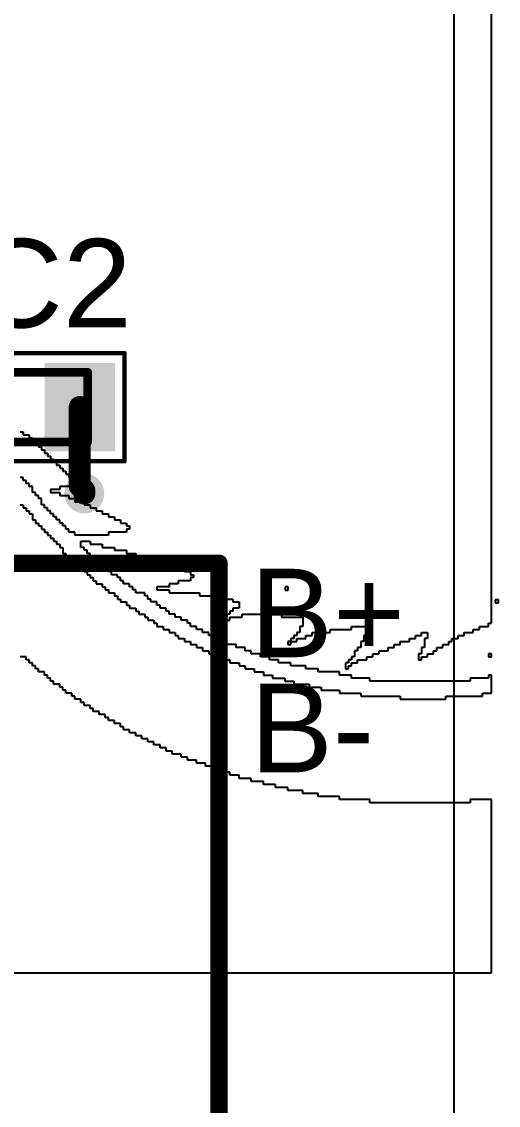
# Model space of a CAD drawing. Header units: inches. Extents: x -0.1 to 45, y 0.5 to 34.4.
# Drawn here: x 39.54 to 45.01, y 6.77 to 19.21 of the extents above; entities that cross this region are included whole.
import ezdxf

# ---------------------------------------------------------------- set-up
doc = ezdxf.new("R2010")
doc.units = ezdxf.units.IN
doc.styles.add('Arial', font='', dxfattribs={"height": 0.2})
doc.styles.get('Arial').set_extended_font_data('Arial')

# ---------------------------------------------------------------- blocks, each defined once
blk = doc.blocks.new('B2BXHAGU_64')
for color, points in [(216, [(-0.788, 0.788), (0.788, 0.788), (0.788, -0.788), (-0.788, -0.788)]), (6, [(-0.788, 0.788), (0.788, 0.788), (0.788, -0.788), (-0.788, -0.788)]), (9, [(-0.75, 0.75), (0.75, 0.75), (0.75, -0.75), (-0.75, -0.75)]), (1, [(-0.75, 0.75), (0.75, 0.75), (0.75, -0.75), (-0.75, -0.75)]), (5, [(-0.75, 0.75), (0.75, 0.75), (0.75, -0.75), (-0.75, -0.75)])]:
    blk.add_hatch(color=color).paths.add_polyline_path(points)
h = blk.add_hatch(color=216)
edge = h.paths.add_edge_path()
edge.add_arc((2.5, 0), 0.788, 0, 360)
h = blk.add_hatch(color=6)
edge = h.paths.add_edge_path()
edge.add_arc((2.5, 0), 0.788, 0, 360)
h = blk.add_hatch(color=9)
edge = h.paths.add_edge_path()
edge.add_arc((2.5, 0), 0.75, 0, 360)
h = blk.add_hatch(color=1)
edge = h.paths.add_edge_path()
edge.add_arc((2.5, 0), 0.75, 0, 360)
h = blk.add_hatch(color=5)
edge = h.paths.add_edge_path()
edge.add_arc((2.5, 0), 0.75, 0, 360)
h = blk.add_hatch(color=156)
edge = h.paths.add_edge_path()
edge.add_arc((0, 0), 0.5, 0, 360)
h = blk.add_hatch(color=156)
edge = h.paths.add_edge_path()
edge.add_arc((2.5, 0), 0.5, 0, 360)
for points in [[(-2.45, -2.35, 0.2, 0.2, 0), (-2.45, 3.4, 0.2, 0.2, 0)], [(4.95, 3.4, 0.2, 0.2, 0), (-2.45, 3.4, 0.2, 0.2, 0)], [(4.95, -2.35, 0.2, 0.2, 0), (4.95, 3.4, 0.2, 0.2, 0)], [(-2.45, -2.35, 0.1, 0.1, 0), (-2.45, 3.4, 0.1, 0.1, 0)], [(4.95, 3.4, 0.1, 0.1, 0), (-2.45, 3.4, 0.1, 0.1, 0)], [(4.95, -2.35, 0.1, 0.1, 0), (4.95, 3.4, 0.1, 0.1, 0)], [(4.95, -2.35, 0.2, 0.2, 0), (-2.45, -2.35, 0.2, 0.2, 0)], [(4.95, -2.35, 0.1, 0.1, 0), (-2.45, -2.35, 0.1, 0.1, 0)]]:
    blk.add_lwpolyline(points, format="xyseb")
for points in [[(-2.5, 3.4, 0.1, 0.1, 1), (-2.4, 3.4, 0.1, 0.1, 1)], [(-2.5, 3.4, 0.1, 0.1, 1), (-2.4, 3.4, 0.1, 0.1, 1)], [(4.9, 3.4, 0.1, 0.1, 1), (5, 3.4, 0.1, 0.1, 1)], [(4.9, 3.4, 0.1, 0.1, 1), (5, 3.4, 0.1, 0.1, 1)], [(-2.475, 3.4, 0.05, 0.05, 1), (-2.425, 3.4, 0.05, 0.05, 1)], [(-2.475, 3.4, 0.05, 0.05, 1), (-2.425, 3.4, 0.05, 0.05, 1)], [(4.925, 3.4, 0.05, 0.05, 1), (4.975, 3.4, 0.05, 0.05, 1)], [(4.925, 3.4, 0.05, 0.05, 1), (4.975, 3.4, 0.05, 0.05, 1)], [(-3.048, 0, 0.254, 0.254, 1), (-3.302, 0, 0.254, 0.254, 1)], [(-3.365, 0, 0.127, 0.127, 1), (-3.238, 0, 0.127, 0.127, 1)], [(-3.111, 0, 0.127, 0.127, 1), (-2.984, 0, 0.127, 0.127, 1)], [(-2.5, -2.35, 0.1, 0.1, 1), (-2.4, -2.35, 0.1, 0.1, 1)], [(-2.5, -2.35, 0.1, 0.1, 1), (-2.4, -2.35, 0.1, 0.1, 1)], [(-2.475, -2.35, 0.05, 0.05, 1), (-2.425, -2.35, 0.05, 0.05, 1)], [(-2.475, -2.35, 0.05, 0.05, 1), (-2.425, -2.35, 0.05, 0.05, 1)], [(4.9, -2.35, 0.1, 0.1, 1), (5, -2.35, 0.1, 0.1, 1)], [(4.9, -2.35, 0.1, 0.1, 1), (5, -2.35, 0.1, 0.1, 1)], [(4.925, -2.35, 0.05, 0.05, 1), (4.975, -2.35, 0.05, 0.05, 1)], [(4.925, -2.35, 0.05, 0.05, 1), (4.975, -2.35, 0.05, 0.05, 1)]]:
    blk.add_lwpolyline(points, format="xyseb", close=True)
blk = doc.blocks.new('CAPC1608X90N_77')
for color, points in [(216, [(-1.113, -0.508), (-1.113, 0.508), (-0.307, 0.508), (-0.307, -0.508)]), (216, [(0.307, -0.508), (0.307, 0.508), (1.113, 0.508), (1.113, -0.508)]), (8, [(-1.075, -0.47), (-1.075, 0.47), (-0.345, 0.47), (-0.345, -0.47)]), (1, [(-1.075, -0.47), (-1.075, 0.47), (-0.345, 0.47), (-0.345, -0.47)]), (8, [(0.345, -0.47), (0.345, 0.47), (1.075, 0.47), (1.075, -0.47)]), (1, [(0.345, -0.47), (0.345, 0.47), (1.075, 0.47), (1.075, -0.47)])]:
    blk.add_hatch(color=color).paths.add_polyline_path(points)
for points in [[(1.225, 0.62, 0.05, 0.05, 0), (-1.225, 0.62, 0.05, 0.05, 0)], [(-1.225, 0.62, 0.05, 0.05, 0), (-1.225, -0.62, 0.05, 0.05, 0)], [(1.225, 0.62, 0.05, 0.05, 0), (1.225, -0.62, 0.05, 0.05, 0)], [(-0.8, 0.4, 0.1, 0.1, 0), (-0.8, -0.4, 0.1, 0.1, 0)], [(0.8, 0.4, 0.1, 0.1, 0), (-0.8, 0.4, 0.1, 0.1, 0)], [(0.8, 0.4, 0.1, 0.1, 0), (0.8, -0.4, 0.1, 0.1, 0)], [(0.8, -0.4, 0.1, 0.1, 0), (-0.8, -0.4, 0.1, 0.1, 0)], [(1.225, -0.62, 0.05, 0.05, 0), (-1.225, -0.62, 0.05, 0.05, 0)]]:
    blk.add_lwpolyline(points, format="xyseb")
for points in [[(-1.237, 0.62, 0.025, 0.025, 1), (-1.212, 0.62, 0.025, 0.025, 1)], [(-1.237, 0.62, 0.025, 0.025, 1), (-1.212, 0.62, 0.025, 0.025, 1)], [(1.212, 0.62, 0.025, 0.025, 1), (1.237, 0.62, 0.025, 0.025, 1)], [(1.212, 0.62, 0.025, 0.025, 1), (1.237, 0.62, 0.025, 0.025, 1)], [(-0.825, 0.4, 0.05, 0.05, 1), (-0.775, 0.4, 0.05, 0.05, 1)], [(-0.825, 0.4, 0.05, 0.05, 1), (-0.775, 0.4, 0.05, 0.05, 1)], [(0.775, 0.4, 0.05, 0.05, 1), (0.825, 0.4, 0.05, 0.05, 1)], [(0.775, 0.4, 0.05, 0.05, 1), (0.825, 0.4, 0.05, 0.05, 1)], [(-0.825, -0.4, 0.05, 0.05, 1), (-0.775, -0.4, 0.05, 0.05, 1)], [(-0.825, -0.4, 0.05, 0.05, 1), (-0.775, -0.4, 0.05, 0.05, 1)], [(0.775, -0.4, 0.05, 0.05, 1), (0.825, -0.4, 0.05, 0.05, 1)], [(0.775, -0.4, 0.05, 0.05, 1), (0.825, -0.4, 0.05, 0.05, 1)], [(-1.237, -0.62, 0.025, 0.025, 1), (-1.212, -0.62, 0.025, 0.025, 1)], [(-1.237, -0.62, 0.025, 0.025, 1), (-1.212, -0.62, 0.025, 0.025, 1)], [(1.212, -0.62, 0.025, 0.025, 1), (1.237, -0.62, 0.025, 0.025, 1)], [(1.212, -0.62, 0.025, 0.025, 1), (1.237, -0.62, 0.025, 0.025, 1)]]:
    blk.add_lwpolyline(points, format="xyseb", close=True)
at = {"style": 'Arial'}
blk.add_text('C2', height=1.016, rotation=180, dxfattribs=at).set_placement((0.508, -0.914))

msp = doc.modelspace()

# ---------------------------------------------------------------- hatches: boundary and pattern name
h = msp.add_hatch(color=216)
edge = h.paths.add_edge_path()
edge.add_arc((40.259, 13.792), 0.229, 0, 360)
h = msp.add_hatch(color=6)
edge = h.paths.add_edge_path()
edge.add_arc((40.259, 13.792), 0.229, 0, 360)
h = msp.add_hatch(color=1)
edge = h.paths.add_edge_path()
edge.add_arc((40.259, 13.792), 0.191, 0, 360)
h = msp.add_hatch(color=5)
edge = h.paths.add_edge_path()
edge.add_arc((40.259, 13.792), 0.191, 0, 360)
h = msp.add_hatch(color=16)
edge = h.paths.add_edge_path()
edge.add_arc((40.259, 13.792), 0.127, 0, 360)

# ---------------------------------------------------------------- linework, layer by layer
for p, q in [((44.5, 34.4), (44.5, 0.5)), ((44.93, 12.302), (44.93, 26.291)), ((39.523, 14.5), (39.558, 14.5)), ((39.558, 14.5), (39.558, 14.465)), ((39.558, 14.465), (39.628, 14.465)), ((39.628, 14.465), (39.628, 14.43)), ((39.628, 14.43), (39.663, 14.43)), ((39.663, 14.43), (39.663, 14.395)), ((39.663, 14.395), (39.698, 14.395)), ((39.698, 14.395), (39.698, 14.36)), ((39.698, 14.36), (39.733, 14.36)), ((39.733, 14.36), (39.733, 14.326)), ((39.733, 14.326), (39.767, 14.326)), ((39.767, 14.326), (39.767, 14.291)), ((39.767, 14.291), (39.802, 14.291)), ((39.802, 14.291), (39.802, 14.256)), ((39.802, 14.256), (39.837, 14.256)), ((39.837, 14.256), (39.837, 14.221)), ((39.837, 14.221), (39.872, 14.221)), ((39.872, 14.221), (39.872, 14.186)), ((39.872, 14.186), (39.907, 14.186)), ((39.907, 14.186), (39.907, 14.151)), ((39.907, 14.151), (39.942, 14.151)), ((39.942, 14.151), (39.942, 14.116)), ((39.942, 14.116), (39.977, 14.116)), ((39.977, 14.116), (39.977, 14.081)), ((39.977, 14.081), (40.012, 14.081)), ((40.012, 14.081), (40.012, 14.047)), ((39.558, 13.977), (39.523, 13.977)), ((39.558, 13.942), (39.558, 13.977)), ((39.593, 13.942), (39.558, 13.942)), ((39.593, 13.907), (39.593, 13.942)), ((40.012, 14.047), (40.047, 14.047)), ((40.047, 14.047), (40.047, 14.012)), ((40.047, 14.012), (40.081, 14.012)), ((40.081, 14.012), (40.081, 13.977)), ((40.081, 13.977), (40.116, 13.977)), ((40.116, 13.977), (40.116, 13.872)), ((39.628, 13.907), (39.593, 13.907)), ((39.628, 13.872), (39.628, 13.907)), ((39.663, 13.872), (39.628, 13.872)), ((39.663, 13.802), (39.663, 13.872)), ((39.977, 13.837), (39.872, 13.837)), ((39.872, 13.837), (39.872, 13.802)), ((40.116, 13.872), (39.977, 13.872)), ((39.977, 13.872), (39.977, 13.837)), ((39.698, 13.802), (39.663, 13.802)), ((39.698, 13.767), (39.698, 13.802)), ((39.733, 13.767), (39.698, 13.767)), ((39.733, 13.733), (39.733, 13.767)), ((39.767, 13.733), (39.733, 13.733)), ((39.767, 13.663), (39.767, 13.733)), ((39.872, 13.802), (39.977, 13.802)), ((39.977, 13.802), (39.977, 13.767)), ((39.977, 13.767), (40.081, 13.767)), ((40.081, 13.767), (40.081, 13.733)), ((40.081, 13.733), (40.151, 13.733)), ((40.151, 13.733), (40.151, 13.698)), ((40.151, 13.698), (40.256, 13.698)), ((40.256, 13.698), (40.256, 13.663)), ((39.523, 13.663), (39.558, 13.663)), ((39.558, 13.663), (39.558, 13.628)), ((39.558, 13.628), (39.593, 13.628)), ((39.593, 13.628), (39.593, 13.593)), ((39.593, 13.593), (39.628, 13.593)), ((39.628, 13.593), (39.628, 13.558)), ((39.628, 13.558), (39.663, 13.558)), ((39.663, 13.558), (39.663, 13.488)), ((39.802, 13.663), (39.767, 13.663)), ((39.802, 13.628), (39.802, 13.663)), ((39.837, 13.628), (39.802, 13.628)), ((39.837, 13.593), (39.837, 13.628)), ((39.872, 13.593), (39.837, 13.593)), ((39.872, 13.558), (39.872, 13.593)), ((39.907, 13.558), (39.872, 13.558)), ((39.907, 13.523), (39.907, 13.558)), ((40.256, 13.663), (40.326, 13.663)), ((40.326, 13.663), (40.326, 13.628)), ((40.326, 13.628), (40.395, 13.628)), ((40.395, 13.628), (40.395, 13.593)), ((40.395, 13.593), (40.465, 13.593)), ((40.465, 13.593), (40.465, 13.558)), ((40.465, 13.558), (40.535, 13.558)), ((40.535, 13.558), (40.535, 13.523)), ((39.663, 13.488), (39.698, 13.488)), ((39.698, 13.488), (39.698, 13.453)), ((39.698, 13.453), (39.733, 13.453)), ((39.733, 13.453), (39.733, 13.419)), ((39.942, 13.523), (39.907, 13.523)), ((39.942, 13.488), (39.942, 13.523)), ((39.977, 13.488), (39.942, 13.488)), ((39.977, 13.453), (39.977, 13.488)), ((40.012, 13.453), (39.977, 13.453)), ((40.012, 13.419), (40.012, 13.453)), ((40.535, 13.523), (40.605, 13.523)), ((40.605, 13.523), (40.605, 13.488)), ((40.605, 13.488), (40.674, 13.488)), ((40.674, 13.488), (40.674, 13.453)), ((40.674, 13.453), (40.744, 13.453)), ((40.744, 13.453), (40.744, 13.419)), ((39.733, 13.419), (39.767, 13.419)), ((39.767, 13.419), (39.767, 13.384)), ((39.767, 13.384), (39.802, 13.384)), ((39.802, 13.384), (39.802, 13.349)), ((39.802, 13.349), (39.837, 13.349)), ((39.837, 13.349), (39.837, 13.314)), ((39.837, 13.314), (39.872, 13.314)), ((39.872, 13.314), (39.872, 13.279)), ((40.047, 13.419), (40.012, 13.419)), ((40.047, 13.384), (40.047, 13.419)), ((40.081, 13.384), (40.047, 13.384)), ((40.081, 13.349), (40.081, 13.384)), ((40.151, 13.349), (40.081, 13.349)), ((40.151, 13.314), (40.151, 13.349)), ((40.535, 13.314), (40.151, 13.314)), ((40.744, 13.349), (40.535, 13.349)), ((40.535, 13.349), (40.535, 13.314)), ((40.744, 13.419), (40.779, 13.419)), ((40.779, 13.384), (40.744, 13.384)), ((40.744, 13.384), (40.744, 13.349)), ((40.779, 13.419), (40.779, 13.384)), ((39.872, 13.279), (39.907, 13.279)), ((39.907, 13.279), (39.907, 13.244)), ((39.907, 13.244), (39.942, 13.244)), ((39.942, 13.244), (39.942, 13.209)), ((39.942, 13.209), (39.977, 13.209)), ((39.977, 13.209), (39.977, 13.174)), ((40.221, 13.174), (40.221, 13.244)), ((40.221, 13.244), (40.326, 13.244)), ((40.326, 13.244), (40.326, 13.209)), ((40.326, 13.209), (40.465, 13.209)), ((40.465, 13.209), (40.465, 13.174)), ((39.977, 13.174), (40.012, 13.174)), ((40.012, 13.174), (40.012, 13.105)), ((40.012, 13.105), (40.047, 13.105)), ((40.047, 13.105), (40.047, 13.07)), ((40.047, 13.07), (40.116, 13.07)), ((40.116, 13.07), (40.116, 13.035)), ((40.256, 13.174), (40.221, 13.174)), ((40.256, 13.14), (40.256, 13.174)), ((40.291, 13.14), (40.256, 13.14)), ((40.291, 13.105), (40.291, 13.14)), ((40.326, 13.105), (40.291, 13.105)), ((40.326, 13.07), (40.326, 13.105)), ((40.36, 13.07), (40.326, 13.07)), ((40.36, 13.035), (40.36, 13.07)), ((40.465, 13.174), (40.605, 13.174)), ((40.605, 13.174), (40.605, 13.14)), ((40.605, 13.14), (40.744, 13.14)), ((40.744, 13.14), (40.744, 13.105)), ((40.744, 13.105), (40.849, 13.105)), ((40.849, 13.105), (40.849, 13.07)), ((40.849, 13.07), (40.988, 13.07)), ((40.988, 13.07), (40.988, 13.035)), ((40.116, 13.035), (40.151, 13.035)), ((40.151, 13.035), (40.151, 13)), ((40.151, 13), (40.186, 13)), ((40.186, 13), (40.186, 12.965)), ((40.186, 12.965), (40.221, 12.965)), ((40.221, 12.965), (40.221, 12.93)), ((40.43, 13.035), (40.36, 13.035)), ((40.43, 13), (40.43, 13.035)), ((40.465, 13), (40.43, 13)), ((40.465, 12.965), (40.465, 13)), ((40.5, 12.965), (40.465, 12.965)), ((40.5, 12.93), (40.5, 12.965)), ((40.988, 13.035), (41.093, 13.035)), ((41.093, 13.035), (41.093, 13)), ((41.093, 13), (41.198, 13)), ((41.198, 13), (41.198, 12.965)), ((41.198, 12.965), (41.302, 12.965)), ((41.302, 12.965), (41.302, 12.93)), ((40.221, 12.93), (40.256, 12.93)), ((40.256, 12.93), (40.256, 12.895)), ((40.256, 12.895), (40.291, 12.895)), ((40.291, 12.895), (40.291, 12.86)), ((40.291, 12.86), (40.326, 12.86)), ((40.326, 12.86), (40.326, 12.826)), ((40.326, 12.826), (40.36, 12.826)), ((40.36, 12.826), (40.36, 12.791)), ((40.535, 12.93), (40.5, 12.93)), ((40.535, 12.895), (40.535, 12.93)), ((40.57, 12.895), (40.535, 12.895)), ((40.57, 12.86), (40.57, 12.895)), ((40.64, 12.86), (40.57, 12.86)), ((40.64, 12.826), (40.64, 12.86)), ((40.674, 12.826), (40.64, 12.826)), ((40.674, 12.791), (40.674, 12.826)), ((41.302, 12.93), (41.407, 12.93)), ((41.407, 12.93), (41.407, 12.895)), ((41.407, 12.895), (41.477, 12.895)), ((41.477, 12.895), (41.477, 12.86)), ((41.477, 12.86), (41.512, 12.86)), ((41.512, 12.826), (41.477, 12.826)), ((41.477, 12.826), (41.477, 12.791)), ((41.512, 12.86), (41.512, 12.826)), ((40.36, 12.791), (40.395, 12.791)), ((40.395, 12.791), (40.395, 12.756)), ((40.395, 12.756), (40.465, 12.756)), ((40.465, 12.756), (40.465, 12.721)), ((40.465, 12.721), (40.5, 12.721)), ((40.5, 12.721), (40.5, 12.686)), ((40.5, 12.686), (40.535, 12.686)), ((40.535, 12.686), (40.535, 12.651)), ((40.709, 12.791), (40.674, 12.791)), ((40.709, 12.756), (40.709, 12.791)), ((40.779, 12.756), (40.709, 12.756)), ((40.779, 12.721), (40.779, 12.756)), ((40.814, 12.721), (40.779, 12.721)), ((40.814, 12.686), (40.814, 12.721)), ((40.849, 12.686), (40.814, 12.686)), ((40.849, 12.651), (40.849, 12.686)), ((41.233, 12.721), (41.093, 12.721)), ((41.093, 12.721), (41.093, 12.686)), ((41.093, 12.686), (41.233, 12.686)), ((41.337, 12.756), (41.233, 12.756)), ((41.233, 12.756), (41.233, 12.721)), ((41.233, 12.686), (41.233, 12.651)), ((41.477, 12.791), (41.337, 12.791)), ((41.337, 12.791), (41.337, 12.756)), ((42.598, 12.719), (42.562, 12.719)), ((42.562, 12.719), (42.562, 12.682)), ((42.598, 12.682), (42.598, 12.719)), ((40.535, 12.651), (40.605, 12.651)), ((40.605, 12.651), (40.605, 12.616)), ((40.605, 12.616), (40.64, 12.616)), ((40.64, 12.616), (40.64, 12.581)), ((40.64, 12.581), (40.674, 12.581)), ((40.674, 12.581), (40.674, 12.547)), ((40.953, 12.651), (40.849, 12.651)), ((40.953, 12.616), (40.953, 12.651)), ((40.988, 12.616), (40.953, 12.616)), ((40.988, 12.581), (40.988, 12.616)), ((41.023, 12.581), (40.988, 12.581)), ((41.023, 12.547), (41.023, 12.581)), ((41.233, 12.651), (41.581, 12.651)), ((41.581, 12.651), (41.581, 12.616)), ((41.581, 12.616), (41.756, 12.616)), ((41.756, 12.616), (41.756, 12.581)), ((41.756, 12.581), (41.965, 12.581)), ((41.965, 12.581), (41.965, 12.547)), ((42.562, 12.682), (42.598, 12.682)), ((44.972, 12.573), (44.972, 12.536)), ((45.009, 12.573), (44.972, 12.573)), ((45.009, 12.536), (45.009, 12.573)), ((40.674, 12.547), (40.744, 12.547)), ((40.744, 12.547), (40.744, 12.512)), ((40.744, 12.512), (40.779, 12.512)), ((40.779, 12.512), (40.779, 12.477)), ((40.779, 12.477), (40.849, 12.477)), ((40.849, 12.477), (40.849, 12.442)), ((40.849, 12.442), (40.884, 12.442)), ((40.884, 12.442), (40.884, 12.407)), ((41.093, 12.547), (41.023, 12.547)), ((41.093, 12.512), (41.093, 12.547)), ((41.128, 12.512), (41.093, 12.512)), ((41.128, 12.477), (41.128, 12.512)), ((41.198, 12.477), (41.128, 12.477)), ((41.198, 12.442), (41.198, 12.477)), ((41.233, 12.442), (41.198, 12.442)), ((41.233, 12.407), (41.233, 12.442)), ((41.965, 12.442), (41.93, 12.442)), ((41.93, 12.442), (41.93, 12.407)), ((41.965, 12.547), (42.035, 12.547)), ((42.035, 12.477), (41.965, 12.477)), ((41.965, 12.477), (41.965, 12.442)), ((42.035, 12.547), (42.035, 12.477)), ((44.972, 12.536), (45.009, 12.536)), ((40.884, 12.407), (40.953, 12.407)), ((40.953, 12.407), (40.953, 12.372)), ((40.953, 12.372), (40.988, 12.372)), ((40.988, 12.372), (40.988, 12.337)), ((40.988, 12.337), (41.058, 12.337)), ((41.058, 12.337), (41.058, 12.302)), ((41.302, 12.407), (41.233, 12.407)), ((41.302, 12.372), (41.302, 12.407)), ((41.372, 12.372), (41.302, 12.372)), ((41.372, 12.337), (41.372, 12.372)), ((41.442, 12.337), (41.372, 12.337)), ((41.442, 12.302), (41.442, 12.337)), ((41.895, 12.372), (41.86, 12.372)), ((41.86, 12.372), (41.86, 12.337)), ((41.86, 12.337), (41.93, 12.337)), ((41.93, 12.407), (41.895, 12.407)), ((41.895, 12.407), (41.895, 12.372)), ((41.93, 12.337), (41.93, 12.372)), ((41.93, 12.372), (42.07, 12.372)), ((42.07, 12.372), (42.07, 12.407)), ((42.07, 12.407), (42.523, 12.407)), ((42.523, 12.407), (42.523, 12.372)), ((42.523, 12.372), (42.767, 12.372)), ((42.767, 12.372), (42.767, 12.267)), ((41.058, 12.302), (41.093, 12.302)), ((41.093, 12.302), (41.093, 12.267)), ((41.093, 12.267), (41.163, 12.267)), ((41.163, 12.267), (41.163, 12.233)), ((41.163, 12.233), (41.233, 12.233)), ((41.233, 12.233), (41.233, 12.198)), ((41.233, 12.198), (41.302, 12.198)), ((41.302, 12.198), (41.302, 12.163)), ((41.477, 12.302), (41.442, 12.302)), ((41.477, 12.267), (41.477, 12.302)), ((41.547, 12.267), (41.477, 12.267)), ((41.547, 12.233), (41.547, 12.267)), ((41.616, 12.233), (41.547, 12.233)), ((41.616, 12.198), (41.616, 12.233)), ((41.686, 12.198), (41.616, 12.198)), ((41.686, 12.163), (41.686, 12.198)), ((42.733, 12.198), (42.698, 12.198)), ((42.698, 12.198), (42.698, 12.163)), ((42.767, 12.267), (42.733, 12.267)), ((42.733, 12.267), (42.733, 12.198)), ((42.872, 12.163), (42.872, 12.198)), ((42.872, 12.198), (43.081, 12.198)), ((43.081, 12.198), (43.081, 12.233)), ((43.081, 12.233), (43.326, 12.233)), ((43.326, 12.233), (43.326, 12.267)), ((43.326, 12.267), (43.535, 12.267)), ((43.535, 12.233), (43.5, 12.233)), ((43.5, 12.233), (43.5, 12.163)), ((43.535, 12.267), (43.535, 12.233)), ((44.128, 12.163), (44.128, 12.198)), ((44.128, 12.198), (44.198, 12.198)), ((44.198, 12.198), (44.198, 12.128)), ((44.616, 12.163), (44.616, 12.198)), ((44.616, 12.198), (44.721, 12.198)), ((44.721, 12.198), (44.721, 12.233)), ((44.721, 12.233), (44.791, 12.233)), ((44.791, 12.233), (44.791, 12.267)), ((44.791, 12.267), (44.895, 12.267)), ((44.895, 12.267), (44.895, 12.302)), ((44.895, 12.302), (44.93, 12.302)), ((41.302, 12.163), (41.337, 12.163)), ((41.337, 12.163), (41.337, 12.128)), ((41.337, 12.128), (41.407, 12.128)), ((41.407, 12.128), (41.407, 12.093)), ((41.407, 12.093), (41.477, 12.093)), ((41.477, 12.093), (41.477, 12.058)), ((41.756, 12.163), (41.686, 12.163)), ((41.756, 12.128), (41.756, 12.163)), ((41.826, 12.128), (41.756, 12.128)), ((41.826, 12.093), (41.826, 12.128)), ((41.895, 12.093), (41.826, 12.093)), ((41.895, 12.058), (41.895, 12.093)), ((42.628, 12.093), (42.593, 12.093)), ((42.593, 12.093), (42.593, 12.058)), ((42.663, 12.128), (42.628, 12.128)), ((42.628, 12.128), (42.628, 12.093)), ((42.628, 12.058), (42.628, 12.093)), ((42.628, 12.093), (42.698, 12.093)), ((42.698, 12.163), (42.663, 12.163)), ((42.663, 12.163), (42.663, 12.128)), ((42.698, 12.093), (42.698, 12.128)), ((42.698, 12.128), (42.802, 12.128)), ((42.802, 12.128), (42.802, 12.163)), ((42.802, 12.163), (42.872, 12.163)), ((43.465, 12.093), (43.43, 12.093)), ((43.43, 12.093), (43.43, 12.023)), ((43.5, 12.163), (43.465, 12.163)), ((43.465, 12.163), (43.465, 12.093)), ((43.884, 12.058), (43.884, 12.093)), ((43.884, 12.093), (43.988, 12.093)), ((43.988, 12.093), (43.988, 12.128)), ((43.988, 12.128), (44.058, 12.128)), ((44.058, 12.128), (44.058, 12.163)), ((44.058, 12.163), (44.128, 12.163)), ((44.198, 12.128), (44.163, 12.128)), ((44.163, 12.128), (44.163, 12.023)), ((44.442, 12.058), (44.442, 12.093)), ((44.442, 12.093), (44.477, 12.093)), ((44.477, 12.093), (44.477, 12.128)), ((44.477, 12.128), (44.547, 12.128)), ((44.547, 12.128), (44.547, 12.163)), ((44.547, 12.163), (44.616, 12.163)), ((41.477, 12.058), (41.547, 12.058)), ((41.547, 12.058), (41.547, 12.023)), ((41.547, 12.023), (41.616, 12.023)), ((41.616, 12.023), (41.616, 11.988)), ((41.616, 11.988), (41.686, 11.988)), ((41.686, 11.988), (41.686, 11.953)), ((41.686, 11.953), (41.756, 11.953)), ((41.756, 11.953), (41.756, 11.919)), ((42, 12.058), (41.895, 12.058)), ((42, 12.023), (42, 12.058)), ((42.105, 12.023), (42, 12.023)), ((42.105, 11.988), (42.105, 12.023)), ((42.174, 11.988), (42.105, 11.988)), ((42.174, 11.953), (42.174, 11.988)), ((42.279, 11.953), (42.174, 11.953)), ((42.279, 11.919), (42.279, 11.953)), ((42.593, 12.058), (42.628, 12.058)), ((43.395, 11.988), (43.36, 11.988)), ((43.36, 11.988), (43.36, 11.919)), ((43.43, 12.023), (43.395, 12.023)), ((43.395, 12.023), (43.395, 11.988)), ((43.57, 11.919), (43.57, 11.953)), ((43.57, 11.953), (43.64, 11.953)), ((43.64, 11.953), (43.64, 11.988)), ((43.64, 11.988), (43.744, 11.988)), ((43.744, 11.988), (43.744, 12.023)), ((43.744, 12.023), (43.814, 12.023)), ((43.814, 12.023), (43.814, 12.058)), ((43.814, 12.058), (43.884, 12.058)), ((44.128, 11.953), (44.093, 11.953)), ((44.093, 11.953), (44.093, 11.884)), ((44.163, 12.023), (44.128, 12.023)), ((44.128, 12.023), (44.128, 11.953)), ((44.198, 11.919), (44.198, 11.953)), ((44.198, 11.953), (44.267, 11.953)), ((44.267, 11.953), (44.267, 11.988)), ((44.267, 11.988), (44.302, 11.988)), ((44.302, 11.988), (44.302, 12.023)), ((44.302, 12.023), (44.372, 12.023)), ((44.372, 12.023), (44.372, 12.058)), ((44.372, 12.058), (44.442, 12.058)), ((44.895, 11.953), (44.895, 11.919)), ((44.93, 11.953), (44.895, 11.953)), ((44.93, 11.919), (44.93, 11.953)), ((39.593, 11.919), (39.523, 11.919)), ((39.593, 11.884), (39.593, 11.919)), ((39.628, 11.884), (39.593, 11.884)), ((39.628, 11.849), (39.628, 11.884)), ((39.663, 11.849), (39.628, 11.849)), ((39.663, 11.814), (39.663, 11.849)), ((39.698, 11.814), (39.663, 11.814)), ((39.698, 11.779), (39.698, 11.814)), ((41.756, 11.919), (41.86, 11.919)), ((41.86, 11.919), (41.86, 11.884)), ((41.86, 11.884), (41.93, 11.884)), ((41.93, 11.884), (41.93, 11.849)), ((41.93, 11.849), (42.035, 11.849)), ((42.035, 11.849), (42.035, 11.814)), ((42.035, 11.814), (42.105, 11.814)), ((42.105, 11.814), (42.105, 11.779)), ((42.384, 11.919), (42.279, 11.919)), ((42.384, 11.884), (42.384, 11.919)), ((42.488, 11.884), (42.384, 11.884)), ((42.488, 11.849), (42.488, 11.884)), ((42.628, 11.849), (42.488, 11.849)), ((42.628, 11.814), (42.628, 11.849)), ((42.802, 11.814), (42.628, 11.814)), ((42.802, 11.779), (42.802, 11.814)), ((43.291, 11.849), (43.256, 11.849)), ((43.256, 11.849), (43.256, 11.779)), ((43.326, 11.884), (43.291, 11.884)), ((43.291, 11.884), (43.291, 11.849)), ((43.291, 11.779), (43.291, 11.814)), ((43.291, 11.814), (43.326, 11.814)), ((43.36, 11.919), (43.326, 11.919)), ((43.326, 11.919), (43.326, 11.884)), ((43.326, 11.814), (43.326, 11.849)), ((43.326, 11.849), (43.395, 11.849)), ((43.395, 11.849), (43.395, 11.884)), ((43.395, 11.884), (43.5, 11.884)), ((43.5, 11.884), (43.5, 11.919)), ((43.5, 11.919), (43.57, 11.919)), ((44.093, 11.884), (44.128, 11.884)), ((44.128, 11.884), (44.128, 11.919)), ((44.128, 11.919), (44.198, 11.919)), ((44.895, 11.919), (44.93, 11.919)), ((39.733, 11.779), (39.698, 11.779)), ((39.733, 11.744), (39.733, 11.779)), ((39.802, 11.744), (39.733, 11.744)), ((39.802, 11.709), (39.802, 11.744)), ((39.837, 11.709), (39.802, 11.709)), ((39.837, 11.674), (39.837, 11.709)), ((42.105, 11.779), (42.209, 11.779)), ((42.209, 11.779), (42.209, 11.744)), ((42.209, 11.744), (42.314, 11.744)), ((42.314, 11.744), (42.314, 11.709)), ((42.314, 11.709), (42.419, 11.709)), ((42.419, 11.709), (42.419, 11.674)), ((42.942, 11.779), (42.802, 11.779)), ((42.942, 11.744), (42.942, 11.779)), ((43.186, 11.744), (42.942, 11.744)), ((43.186, 11.709), (43.186, 11.744)), ((43.326, 11.709), (43.186, 11.709)), ((43.256, 11.779), (43.291, 11.779)), ((43.326, 11.674), (43.326, 11.709)), ((44.93, 11.709), (44.895, 11.709)), ((44.895, 11.709), (44.895, 11.674)), ((44.93, 11.5), (44.93, 11.709)), ((39.872, 11.674), (39.837, 11.674)), ((39.872, 11.64), (39.872, 11.674)), ((39.907, 11.64), (39.872, 11.64)), ((39.907, 11.605), (39.907, 11.64)), ((39.977, 11.605), (39.907, 11.605)), ((39.977, 11.57), (39.977, 11.605)), ((40.012, 11.57), (39.977, 11.57)), ((40.012, 11.535), (40.012, 11.57)), ((42.419, 11.674), (42.558, 11.674)), ((42.558, 11.674), (42.558, 11.64)), ((42.558, 11.64), (42.663, 11.64)), ((42.663, 11.64), (42.663, 11.605)), ((42.663, 11.605), (42.837, 11.605)), ((42.837, 11.605), (42.837, 11.57)), ((42.837, 11.57), (42.977, 11.57)), ((42.977, 11.57), (42.977, 11.535)), ((43.535, 11.674), (43.326, 11.674)), ((43.535, 11.64), (43.535, 11.674)), ((44.686, 11.64), (43.535, 11.64)), ((44.895, 11.674), (44.686, 11.674)), ((44.686, 11.674), (44.686, 11.64)), ((40.047, 11.535), (40.012, 11.535)), ((40.047, 11.5), (40.047, 11.535)), ((40.116, 11.5), (40.047, 11.5)), ((40.116, 11.465), (40.116, 11.5)), ((40.151, 11.465), (40.116, 11.465)), ((40.151, 11.43), (40.151, 11.465)), ((42.977, 11.535), (43.186, 11.535)), ((43.186, 11.535), (43.186, 11.5)), ((43.186, 11.5), (43.43, 11.5)), ((43.43, 11.5), (43.43, 11.465)), ((43.43, 11.465), (43.884, 11.465)), ((43.884, 11.465), (43.884, 11.43)), ((44.407, 11.43), (44.407, 11.465)), ((44.407, 11.465), (44.826, 11.465)), ((44.826, 11.465), (44.826, 11.5)), ((44.826, 11.5), (44.93, 11.5)), ((40.221, 11.43), (40.151, 11.43)), ((40.221, 11.395), (40.221, 11.43)), ((40.256, 11.395), (40.221, 11.395)), ((40.256, 11.36), (40.256, 11.395)), ((40.326, 11.36), (40.256, 11.36)), ((40.326, 11.326), (40.326, 11.36)), ((40.36, 11.326), (40.326, 11.326)), ((40.36, 11.291), (40.36, 11.326)), ((43.884, 11.43), (44.407, 11.43)), ((40.43, 11.291), (40.36, 11.291)), ((40.43, 11.256), (40.43, 11.291)), ((40.5, 11.256), (40.43, 11.256)), ((40.5, 11.221), (40.5, 11.256)), ((40.535, 11.221), (40.5, 11.221)), ((40.535, 11.186), (40.535, 11.221)), ((40.605, 11.186), (40.535, 11.186)), ((40.605, 11.151), (40.605, 11.186)), ((40.674, 11.151), (40.605, 11.151)), ((40.674, 11.116), (40.674, 11.151)), ((40.709, 11.116), (40.674, 11.116)), ((40.709, 11.081), (40.709, 11.116)), ((40.779, 11.081), (40.709, 11.081)), ((40.779, 11.047), (40.779, 11.081)), ((40.849, 11.047), (40.779, 11.047)), ((40.849, 11.012), (40.849, 11.047)), ((40.919, 11.012), (40.849, 11.012)), ((40.919, 10.977), (40.919, 11.012)), ((40.988, 10.977), (40.919, 10.977)), ((40.988, 10.942), (40.988, 10.977)), ((41.058, 10.942), (40.988, 10.942)), ((41.058, 10.907), (41.058, 10.942)), ((41.128, 10.907), (41.058, 10.907)), ((41.128, 10.872), (41.128, 10.907)), ((41.198, 10.872), (41.128, 10.872)), ((41.198, 10.837), (41.198, 10.872)), ((41.267, 10.837), (41.198, 10.837)), ((41.267, 10.802), (41.267, 10.837)), ((41.372, 10.802), (41.267, 10.802)), ((41.372, 10.767), (41.372, 10.802)), ((41.442, 10.767), (41.372, 10.767)), ((41.442, 10.733), (41.442, 10.767)), ((41.547, 10.733), (41.442, 10.733)), ((41.547, 10.698), (41.547, 10.733)), ((41.651, 10.698), (41.547, 10.698)), ((41.651, 10.663), (41.651, 10.698)), ((41.721, 10.663), (41.651, 10.663)), ((41.721, 10.628), (41.721, 10.663)), ((41.826, 10.628), (41.721, 10.628)), ((41.826, 10.593), (41.826, 10.628)), ((41.93, 10.593), (41.826, 10.593)), ((41.93, 10.558), (41.93, 10.593)), ((42.035, 10.558), (41.93, 10.558)), ((42.035, 10.523), (42.035, 10.558)), ((42.174, 10.523), (42.035, 10.523)), ((42.174, 10.488), (42.174, 10.523)), ((42.314, 10.488), (42.174, 10.488)), ((42.314, 10.453), (42.314, 10.488)), ((42.453, 10.453), (42.314, 10.453)), ((42.453, 10.419), (42.453, 10.453)), ((42.593, 10.419), (42.453, 10.419)), ((42.593, 10.384), (42.593, 10.419)), ((42.767, 10.384), (42.593, 10.384)), ((42.767, 10.349), (42.767, 10.384)), ((42.942, 10.349), (42.767, 10.349)), ((42.942, 10.314), (42.942, 10.349)), ((43.186, 10.314), (42.942, 10.314)), ((43.186, 10.279), (43.186, 10.314)), ((43.535, 10.279), (43.186, 10.279)), ((43.535, 10.244), (43.535, 10.279)), ((44.686, 10.244), (43.535, 10.244)), ((44.93, 10.279), (44.686, 10.279)), ((44.686, 10.279), (44.686, 10.244)), ((44.93, 8.291), (44.93, 10.279)), ((26.93, 8.291), (44.93, 8.291))]:
    msp.add_line(p, q)
for points in [[(40.207, 13.879, 0.254, 0.254, 0), (40.207, 14.783, 0.254, 0.254, 0)], [(40.207, 13.879, 0.254, 0.254, 0), (40.259, 13.827, 0.254, 0.254, 0)], [(40.259, 13.792, 0.254, 0.254, 0), (40.259, 13.827, 0.254, 0.254, 0)]]:
    msp.add_lwpolyline(points, format="xyseb")
for points in [[(40.144, 14.783, 0.127, 0.127, 1), (40.271, 14.783, 0.127, 0.127, 1)], [(40.144, 13.879, 0.127, 0.127, 1), (40.271, 13.879, 0.127, 0.127, 1)], [(40.144, 13.879, 0.127, 0.127, 1), (40.271, 13.879, 0.127, 0.127, 1)], [(40.196, 13.827, 0.127, 0.127, 1), (40.322, 13.827, 0.127, 0.127, 1)], [(40.196, 13.827, 0.127, 0.127, 1), (40.322, 13.827, 0.127, 0.127, 1)], [(40.196, 13.792, 0.127, 0.127, 1), (40.322, 13.792, 0.127, 0.127, 1)]]:
    msp.add_lwpolyline(points, format="xyseb", close=True)

# ---------------------------------------------------------------- block references
for name, p, rotation in [('CAPC1608X90N_77', (39.497, 14.783), 180), ('B2BXHAGU_64', (38.405, 10.541), 270)]:
    msp.add_blockref(name, p, dxfattribs=dict(rotation=rotation))

# ---------------------------------------------------------------- texts
at = {"style": 'Arial'}
for s, p in [('B+', (42.164, 11.913)), ('B-', (42.164, 10.592))]:
    msp.add_text(s, height=1.016, dxfattribs=at).set_placement(p)

doc.saveas('drawing.dxf')
